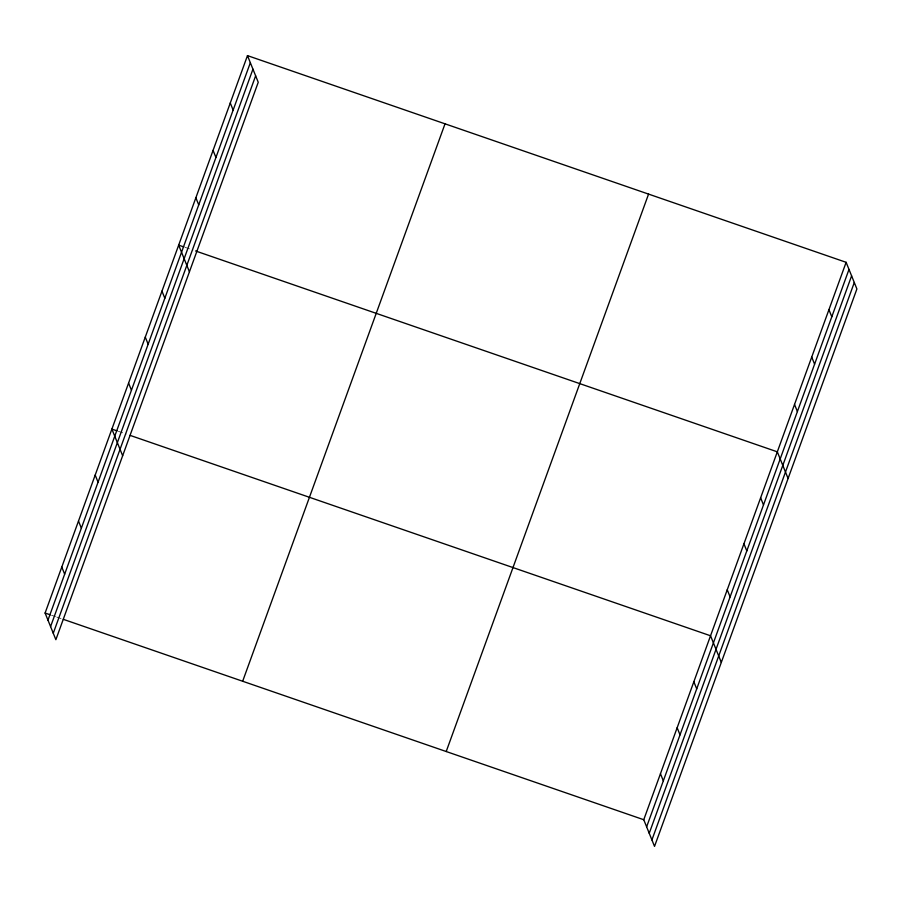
<?xml version="1.0" encoding="UTF-8"?>
<svg xmlns="http://www.w3.org/2000/svg" width="902" height="902" viewBox="0 0 902 902"><rect width="100%" height="100%" fill="white"/><g stroke="black" fill="none" stroke-linecap="round" stroke-linejoin="round"><path stroke-width="0.68" stroke-dasharray="4.51 3.38" d="M185.158 247.385L192.96 250.079M118.376 431.336L126.179 434.02M51.594 615.277L55.496 616.63M56.792 617.081L62.001 618.873"/><path stroke-width="1.35" d="M247.475 55.62L258.243 82.274L55.868 639.687L45.1 613.033L247.475 55.62L846.132 262.313L856.9 288.967L654.525 846.38L643.757 819.726L846.132 262.313M47.975 620.136L250.339 62.723M50.58 626.597L252.943 69.172M53.263 633.238L255.638 75.824M242.661 681.247L445.024 123.822M446.208 751.524L648.572 194.099M646.633 826.83L848.996 269.416M649.237 833.279L851.612 275.865M651.921 839.931L854.295 282.506M183.861 246.934L178.664 245.141L189.431 271.795M195.565 250.97L777.321 451.834L788.089 478.488M117.08 430.885L111.882 429.093L122.649 455.747M130.08 435.373L710.539 635.775L721.307 662.429M45.1 613.033L50.298 614.837M63.298 619.324L643.757 819.726M828.927 309.69L831.802 316.794M811.732 357.068L814.596 364.171M794.527 404.446L797.402 411.56M760.634 497.814L763.498 504.928M743.936 543.805L746.8 550.908M727.237 589.795L730.113 596.898M693.852 681.765L696.716 688.869M677.154 727.756L680.018 734.859M660.456 773.736L663.331 780.85M230.269 102.997L233.144 110.1M213.064 150.375L215.939 157.489M195.869 197.763L198.733 204.867M161.965 291.132L164.84 298.235M145.278 337.111L148.142 344.214M128.58 383.102L131.444 390.205M95.184 475.072L98.059 482.175M78.497 521.063L81.36 528.166M61.798 567.054L64.662 574.157"/></g></svg>
